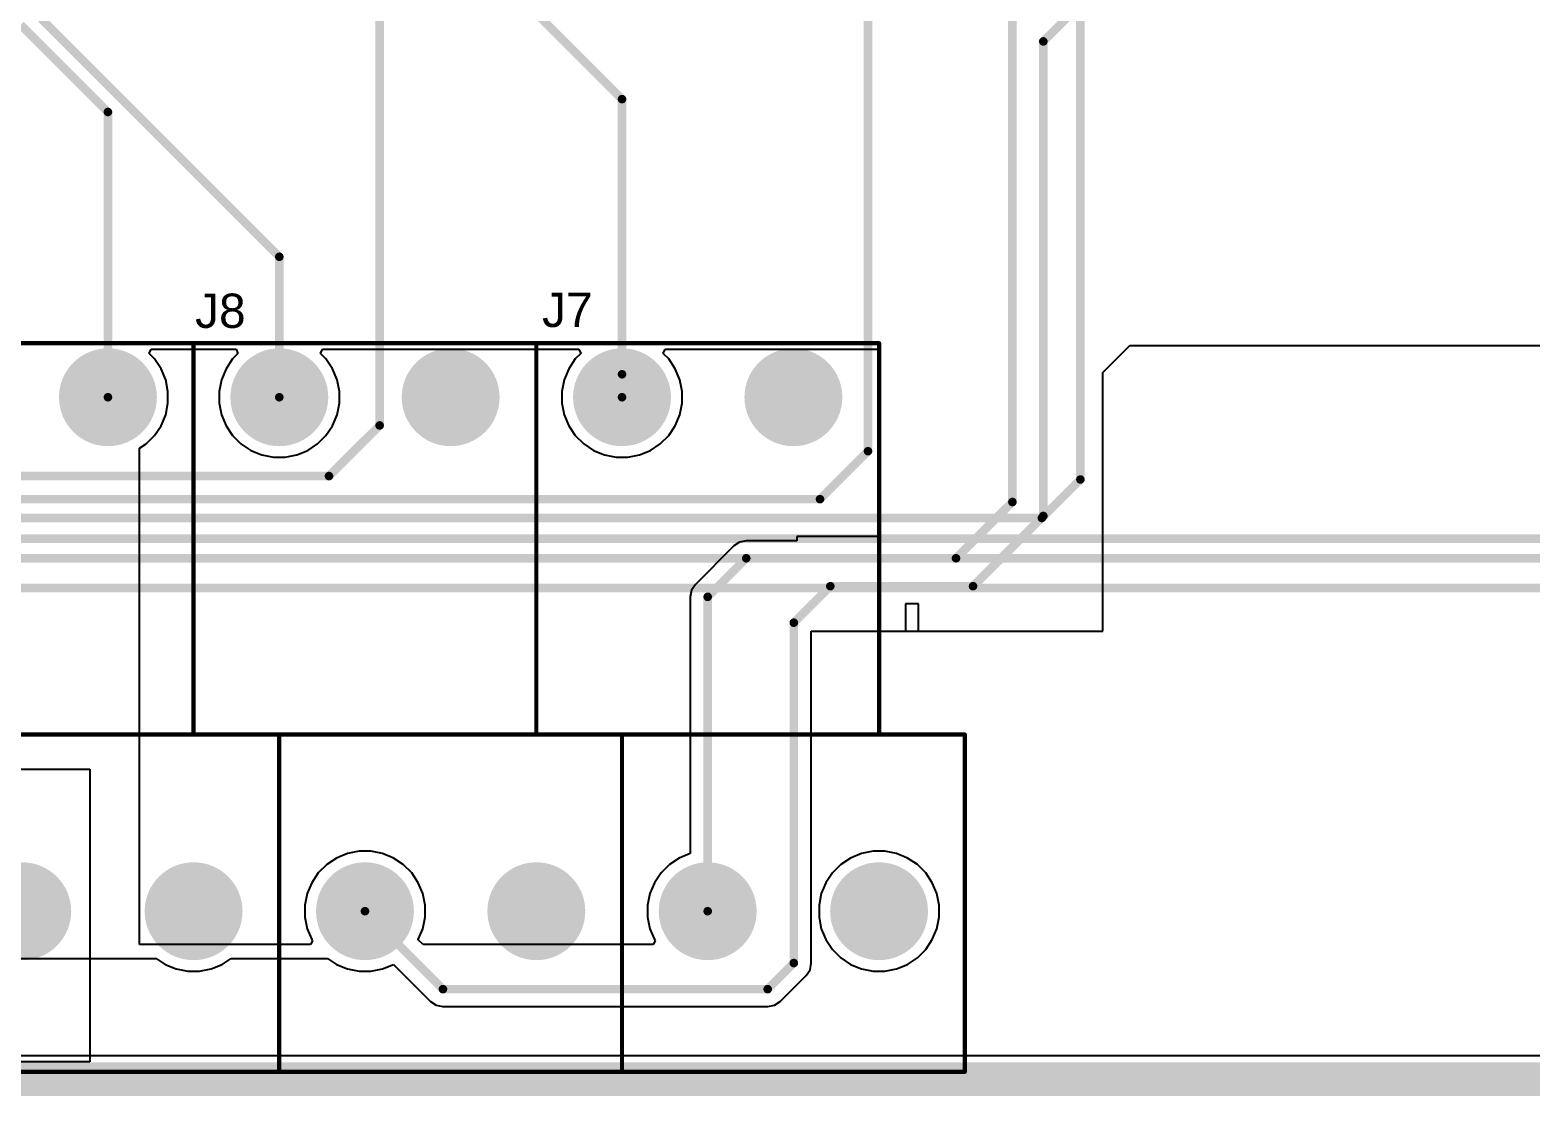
# Model space of a CAD drawing. Header units: millimetres. Extents: x -1.62 to 7.16, y -0.1 to 4.29.
# Drawn here: x 3.334 to 5.086, y 1.548 to 2.793 of the extents above; entities that cross this region are included whole.
import ezdxf

# ---------------------------------------------------------------- set-up
doc = ezdxf.new("R2010")
doc.units = ezdxf.units.MM
doc.header["$MEASUREMENT"] = 0
for name, color, linetype in [('BottomLayer', 5, 'Continuous'), ('BottomSolder', 6, 'Continuous'), ('Mechanical2', 216, 'Continuous'), ('MultiLayer', 9, 'Continuous'), ('PadHoleLayer', 156, 'Continuous'), ('TopLayer', 1, 'Continuous'), ('TopOverlay', 2, 'Continuous'), ('TopSolder', 216, 'Continuous')]:
    doc.layers.add(name, color=color, linetype=linetype)
doc.styles.add('Arial', font='', dxfattribs={"height": 0.2})
doc.styles.get('Arial').set_extended_font_data('Arial')

# ---------------------------------------------------------------- blocks, each defined once
blk = doc.blocks.new('DB128A_5_08_2_2P_GN_S_151')
at = {"layer": 'BottomLayer'}
h = blk.add_hatch(color=5, dxfattribs=at)
edge = h.paths.add_edge_path()
edge.add_arc((-0.1, 0.6), 0.055118, 0, 360)
h = blk.add_hatch(color=5, dxfattribs=at)
edge = h.paths.add_edge_path()
edge.add_arc((0.1, 0.6), 0.055118, 0, 360)
h = blk.add_hatch(color=5, dxfattribs=at)
edge = h.paths.add_edge_path()
edge.add_arc((0, 0), 0.055118, 0, 360)
h = blk.add_hatch(color=5, dxfattribs=at)
edge = h.paths.add_edge_path()
edge.add_arc((0.2, 0), 0.055118, 0, 360)
at = {"layer": 'BottomSolder'}
h = blk.add_hatch(color=6, dxfattribs=at)
edge = h.paths.add_edge_path()
edge.add_arc((-0.1, 0.6), 0.057118, 0, 360)
h = blk.add_hatch(color=6, dxfattribs=at)
edge = h.paths.add_edge_path()
edge.add_arc((0.1, 0.6), 0.057118, 0, 360)
h = blk.add_hatch(color=6, dxfattribs=at)
edge = h.paths.add_edge_path()
edge.add_arc((0, 0), 0.057118, 0, 360)
h = blk.add_hatch(color=6, dxfattribs=at)
edge = h.paths.add_edge_path()
edge.add_arc((0.2, 0), 0.057118, 0, 360)
at = {"layer": 'MultiLayer'}
h = blk.add_hatch(color=9, dxfattribs=at)
edge = h.paths.add_edge_path()
edge.add_arc((-0.1, 0.6), 0.055118, 0, 360)
h = blk.add_hatch(color=9, dxfattribs=at)
edge = h.paths.add_edge_path()
edge.add_arc((0.1, 0.6), 0.055118, 0, 360)
h = blk.add_hatch(color=9, dxfattribs=at)
edge = h.paths.add_edge_path()
edge.add_arc((0, 0), 0.055118, 0, 360)
h = blk.add_hatch(color=9, dxfattribs=at)
edge = h.paths.add_edge_path()
edge.add_arc((0.2, 0), 0.055118, 0, 360)
at = {"layer": 'PadHoleLayer'}
h = blk.add_hatch(color=156, dxfattribs=at)
edge = h.paths.add_edge_path()
edge.add_arc((-0.1, 0.6), 0.031496, 0, 360)
h = blk.add_hatch(color=156, dxfattribs=at)
edge = h.paths.add_edge_path()
edge.add_arc((0.1, 0.6), 0.031496, 0, 360)
h = blk.add_hatch(color=156, dxfattribs=at)
edge = h.paths.add_edge_path()
edge.add_arc((0, 0), 0.031496, 0, 360)
h = blk.add_hatch(color=156, dxfattribs=at)
edge = h.paths.add_edge_path()
edge.add_arc((0.2, 0), 0.031496, 0, 360)
at = {"layer": 'TopLayer'}
h = blk.add_hatch(color=1, dxfattribs=at)
edge = h.paths.add_edge_path()
edge.add_arc((-0.1, 0.6), 0.055118, 0, 360)
h = blk.add_hatch(color=1, dxfattribs=at)
edge = h.paths.add_edge_path()
edge.add_arc((0.1, 0.6), 0.055118, 0, 360)
h = blk.add_hatch(color=1, dxfattribs=at)
edge = h.paths.add_edge_path()
edge.add_arc((0, 0), 0.055118, 0, 360)
h = blk.add_hatch(color=1, dxfattribs=at)
edge = h.paths.add_edge_path()
edge.add_arc((0.2, 0), 0.055118, 0, 360)
at = {"layer": 'TopSolder'}
h = blk.add_hatch(color=216, dxfattribs=at)
edge = h.paths.add_edge_path()
edge.add_arc((-0.1, 0.6), 0.057118, 0, 360)
h = blk.add_hatch(color=216, dxfattribs=at)
edge = h.paths.add_edge_path()
edge.add_arc((0.1, 0.6), 0.057118, 0, 360)
h = blk.add_hatch(color=216, dxfattribs=at)
edge = h.paths.add_edge_path()
edge.add_arc((0, 0), 0.057118, 0, 360)
h = blk.add_hatch(color=216, dxfattribs=at)
edge = h.paths.add_edge_path()
edge.add_arc((0.2, 0), 0.057118, 0, 360)
at = {"layer": 'TopOverlay', "const_width": 0.005}
for points in [[(-0.2, 0.662992), (0.2, 0.662992)], [(-0.2, 0.206301), (-0.2, 0.662992)], [(0.2, 0.206301), (0.2, 0.662992)], [(-0.2, 0.206301), (0.2, 0.206301)], [(-0.1, -0.187401), (-0.1, 0.206301)], [(0.2, 0.206301), (0.3, 0.206301)], [(0.3, -0.187401), (0.3, 0.206301)], [(-0.1, -0.187401), (0.3, -0.187401)]]:
    blk.add_lwpolyline(points, dxfattribs=at)
at = {"layer": 'TopOverlay', "const_width": 0.0025}
for points in [[(-0.20125, 0.662992, 1), (-0.19875, 0.662992, 1)], [(-0.20125, 0.662992, 1), (-0.19875, 0.662992, 1)], [(0.19875, 0.662992, 1), (0.20125, 0.662992, 1)], [(0.19875, 0.662992, 1), (0.20125, 0.662992, 1)], [(-0.20125, 0.206301, 1), (-0.19875, 0.206301, 1)], [(-0.20125, 0.206301, 1), (-0.19875, 0.206301, 1)], [(-0.10125, 0.206301, 1), (-0.09875, 0.206301, 1)], [(0.19875, 0.206301, 1), (0.20125, 0.206301, 1)], [(0.19875, 0.206301, 1), (0.20125, 0.206301, 1)], [(0.19875, 0.206301, 1), (0.20125, 0.206301, 1)], [(0.29875, 0.206301, 1), (0.30125, 0.206301, 1)], [(0.29875, 0.206301, 1), (0.30125, 0.206301, 1)], [(-0.10125, -0.187401, 1), (-0.09875, -0.187401, 1)], [(-0.10125, -0.187401, 1), (-0.09875, -0.187401, 1)], [(0.29875, -0.187401, 1), (0.30125, -0.187401, 1)], [(0.29875, -0.187401, 1), (0.30125, -0.187401, 1)]]:
    blk.add_lwpolyline(points, format="xyb", close=True, dxfattribs=at)
blk = doc.blocks.new('DB128A_5_08_2_2P_BK_S_152')
at = {"layer": 'BottomLayer'}
h = blk.add_hatch(color=5, dxfattribs=at)
edge = h.paths.add_edge_path()
edge.add_arc((-0.15, 0.3), 0.055118, 0, 360)
h = blk.add_hatch(color=5, dxfattribs=at)
edge = h.paths.add_edge_path()
edge.add_arc((0.05, 0.3), 0.055118, 0, 360)
h = blk.add_hatch(color=5, dxfattribs=at)
edge = h.paths.add_edge_path()
edge.add_arc((-0.05, -0.3), 0.055118, 0, 360)
h = blk.add_hatch(color=5, dxfattribs=at)
edge = h.paths.add_edge_path()
edge.add_arc((0.15, -0.3), 0.055118, 0, 360)
at = {"layer": 'BottomSolder'}
h = blk.add_hatch(color=6, dxfattribs=at)
edge = h.paths.add_edge_path()
edge.add_arc((-0.15, 0.3), 0.057118, 0, 360)
h = blk.add_hatch(color=6, dxfattribs=at)
edge = h.paths.add_edge_path()
edge.add_arc((0.05, 0.3), 0.057118, 0, 360)
h = blk.add_hatch(color=6, dxfattribs=at)
edge = h.paths.add_edge_path()
edge.add_arc((-0.05, -0.3), 0.057118, 0, 360)
h = blk.add_hatch(color=6, dxfattribs=at)
edge = h.paths.add_edge_path()
edge.add_arc((0.15, -0.3), 0.057118, 0, 360)
at = {"layer": 'MultiLayer'}
h = blk.add_hatch(color=9, dxfattribs=at)
edge = h.paths.add_edge_path()
edge.add_arc((-0.15, 0.3), 0.055118, 0, 360)
h = blk.add_hatch(color=9, dxfattribs=at)
edge = h.paths.add_edge_path()
edge.add_arc((0.05, 0.3), 0.055118, 0, 360)
h = blk.add_hatch(color=9, dxfattribs=at)
edge = h.paths.add_edge_path()
edge.add_arc((-0.05, -0.3), 0.055118, 0, 360)
h = blk.add_hatch(color=9, dxfattribs=at)
edge = h.paths.add_edge_path()
edge.add_arc((0.15, -0.3), 0.055118, 0, 360)
at = {"layer": 'PadHoleLayer'}
h = blk.add_hatch(color=156, dxfattribs=at)
edge = h.paths.add_edge_path()
edge.add_arc((-0.15, 0.3), 0.031496, 0, 360)
h = blk.add_hatch(color=156, dxfattribs=at)
edge = h.paths.add_edge_path()
edge.add_arc((0.05, 0.3), 0.031496, 0, 360)
h = blk.add_hatch(color=156, dxfattribs=at)
edge = h.paths.add_edge_path()
edge.add_arc((-0.05, -0.3), 0.031496, 0, 360)
h = blk.add_hatch(color=156, dxfattribs=at)
edge = h.paths.add_edge_path()
edge.add_arc((0.15, -0.3), 0.031496, 0, 360)
at = {"layer": 'TopLayer'}
h = blk.add_hatch(color=1, dxfattribs=at)
edge = h.paths.add_edge_path()
edge.add_arc((-0.15, 0.3), 0.055118, 0, 360)
h = blk.add_hatch(color=1, dxfattribs=at)
edge = h.paths.add_edge_path()
edge.add_arc((0.05, 0.3), 0.055118, 0, 360)
h = blk.add_hatch(color=1, dxfattribs=at)
edge = h.paths.add_edge_path()
edge.add_arc((-0.05, -0.3), 0.055118, 0, 360)
h = blk.add_hatch(color=1, dxfattribs=at)
edge = h.paths.add_edge_path()
edge.add_arc((0.15, -0.3), 0.055118, 0, 360)
at = {"layer": 'TopSolder'}
h = blk.add_hatch(color=216, dxfattribs=at)
edge = h.paths.add_edge_path()
edge.add_arc((-0.15, 0.3), 0.057118, 0, 360)
h = blk.add_hatch(color=216, dxfattribs=at)
edge = h.paths.add_edge_path()
edge.add_arc((0.05, 0.3), 0.057118, 0, 360)
h = blk.add_hatch(color=216, dxfattribs=at)
edge = h.paths.add_edge_path()
edge.add_arc((-0.05, -0.3), 0.057118, 0, 360)
h = blk.add_hatch(color=216, dxfattribs=at)
edge = h.paths.add_edge_path()
edge.add_arc((0.15, -0.3), 0.057118, 0, 360)
at = {"layer": 'TopOverlay', "const_width": 0.005}
for points in [[(-0.25, 0.362992), (0.15, 0.362992)], [(-0.25, -0.093699), (-0.25, 0.362992)], [(0.15, -0.093699), (0.15, 0.362992)], [(-0.25, -0.093699), (0.15, -0.093699)], [(-0.15, -0.487401), (-0.15, -0.093699)], [(0.15, -0.093699), (0.25, -0.093699)], [(0.25, -0.487401), (0.25, -0.093699)], [(-0.15, -0.487401), (0.25, -0.487401)]]:
    blk.add_lwpolyline(points, dxfattribs=at)
at = {"layer": 'TopOverlay', "const_width": 0.0025}
for points in [[(-0.25125, 0.362992, 1), (-0.24875, 0.362992, 1)], [(-0.25125, 0.362992, 1), (-0.24875, 0.362992, 1)], [(0.14875, 0.362992, 1), (0.15125, 0.362992, 1)], [(0.14875, 0.362992, 1), (0.15125, 0.362992, 1)], [(-0.25125, -0.093699, 1), (-0.24875, -0.093699, 1)], [(-0.25125, -0.093699, 1), (-0.24875, -0.093699, 1)], [(-0.15125, -0.093699, 1), (-0.14875, -0.093699, 1)], [(0.14875, -0.093699, 1), (0.15125, -0.093699, 1)], [(0.14875, -0.093699, 1), (0.15125, -0.093699, 1)], [(0.14875, -0.093699, 1), (0.15125, -0.093699, 1)], [(0.24875, -0.093699, 1), (0.25125, -0.093699, 1)], [(0.24875, -0.093699, 1), (0.25125, -0.093699, 1)], [(-0.15125, -0.487401, 1), (-0.14875, -0.487401, 1)], [(-0.15125, -0.487401, 1), (-0.14875, -0.487401, 1)], [(0.24875, -0.487401, 1), (0.25125, -0.487401, 1)], [(0.24875, -0.487401, 1), (0.25125, -0.487401, 1)]]:
    blk.add_lwpolyline(points, format="xyb", close=True, dxfattribs=at)
blk = doc.blocks.new('DB128A_5_08_2_2P_BK_S_153')
at = {"layer": 'BottomLayer'}
h = blk.add_hatch(color=5, dxfattribs=at)
edge = h.paths.add_edge_path()
edge.add_arc((-0.15, 0.3), 0.055118, 0, 360)
h = blk.add_hatch(color=5, dxfattribs=at)
edge = h.paths.add_edge_path()
edge.add_arc((0.05, 0.3), 0.055118, 0, 360)
h = blk.add_hatch(color=5, dxfattribs=at)
edge = h.paths.add_edge_path()
edge.add_arc((-0.05, -0.3), 0.055118, 0, 360)
h = blk.add_hatch(color=5, dxfattribs=at)
edge = h.paths.add_edge_path()
edge.add_arc((0.15, -0.3), 0.055118, 0, 360)
at = {"layer": 'BottomSolder'}
h = blk.add_hatch(color=6, dxfattribs=at)
edge = h.paths.add_edge_path()
edge.add_arc((-0.15, 0.3), 0.057118, 0, 360)
h = blk.add_hatch(color=6, dxfattribs=at)
edge = h.paths.add_edge_path()
edge.add_arc((0.05, 0.3), 0.057118, 0, 360)
h = blk.add_hatch(color=6, dxfattribs=at)
edge = h.paths.add_edge_path()
edge.add_arc((-0.05, -0.3), 0.057118, 0, 360)
h = blk.add_hatch(color=6, dxfattribs=at)
edge = h.paths.add_edge_path()
edge.add_arc((0.15, -0.3), 0.057118, 0, 360)
at = {"layer": 'MultiLayer'}
h = blk.add_hatch(color=9, dxfattribs=at)
edge = h.paths.add_edge_path()
edge.add_arc((-0.15, 0.3), 0.055118, 0, 360)
h = blk.add_hatch(color=9, dxfattribs=at)
edge = h.paths.add_edge_path()
edge.add_arc((0.05, 0.3), 0.055118, 0, 360)
h = blk.add_hatch(color=9, dxfattribs=at)
edge = h.paths.add_edge_path()
edge.add_arc((-0.05, -0.3), 0.055118, 0, 360)
h = blk.add_hatch(color=9, dxfattribs=at)
edge = h.paths.add_edge_path()
edge.add_arc((0.15, -0.3), 0.055118, 0, 360)
at = {"layer": 'PadHoleLayer'}
h = blk.add_hatch(color=156, dxfattribs=at)
edge = h.paths.add_edge_path()
edge.add_arc((-0.15, 0.3), 0.031496, 0, 360)
h = blk.add_hatch(color=156, dxfattribs=at)
edge = h.paths.add_edge_path()
edge.add_arc((0.05, 0.3), 0.031496, 0, 360)
h = blk.add_hatch(color=156, dxfattribs=at)
edge = h.paths.add_edge_path()
edge.add_arc((-0.05, -0.3), 0.031496, 0, 360)
h = blk.add_hatch(color=156, dxfattribs=at)
edge = h.paths.add_edge_path()
edge.add_arc((0.15, -0.3), 0.031496, 0, 360)
at = {"layer": 'TopLayer'}
h = blk.add_hatch(color=1, dxfattribs=at)
edge = h.paths.add_edge_path()
edge.add_arc((-0.15, 0.3), 0.055118, 0, 360)
h = blk.add_hatch(color=1, dxfattribs=at)
edge = h.paths.add_edge_path()
edge.add_arc((0.05, 0.3), 0.055118, 0, 360)
h = blk.add_hatch(color=1, dxfattribs=at)
edge = h.paths.add_edge_path()
edge.add_arc((-0.05, -0.3), 0.055118, 0, 360)
h = blk.add_hatch(color=1, dxfattribs=at)
edge = h.paths.add_edge_path()
edge.add_arc((0.15, -0.3), 0.055118, 0, 360)
at = {"layer": 'TopSolder'}
h = blk.add_hatch(color=216, dxfattribs=at)
edge = h.paths.add_edge_path()
edge.add_arc((-0.15, 0.3), 0.057118, 0, 360)
h = blk.add_hatch(color=216, dxfattribs=at)
edge = h.paths.add_edge_path()
edge.add_arc((0.05, 0.3), 0.057118, 0, 360)
h = blk.add_hatch(color=216, dxfattribs=at)
edge = h.paths.add_edge_path()
edge.add_arc((-0.05, -0.3), 0.057118, 0, 360)
h = blk.add_hatch(color=216, dxfattribs=at)
edge = h.paths.add_edge_path()
edge.add_arc((0.15, -0.3), 0.057118, 0, 360)
at = {"layer": 'TopOverlay', "const_width": 0.005}
for points in [[(-0.25, -0.093699), (-0.25, 0.362992)], [(-0.25, 0.362992), (0.15, 0.362992)], [(0.15, -0.093699), (0.15, 0.362992)], [(-0.25, -0.093699), (0.15, -0.093699)], [(-0.15, -0.487401), (-0.15, -0.093699)], [(0.15, -0.093699), (0.25, -0.093699)], [(0.25, -0.487401), (0.25, -0.093699)], [(-0.15, -0.487401), (0.25, -0.487401)]]:
    blk.add_lwpolyline(points, dxfattribs=at)
at = {"layer": 'TopOverlay', "const_width": 0.0025}
for points in [[(-0.25125, 0.362992, 1), (-0.24875, 0.362992, 1)], [(-0.25125, 0.362992, 1), (-0.24875, 0.362992, 1)], [(0.14875, 0.362992, 1), (0.15125, 0.362992, 1)], [(0.14875, 0.362992, 1), (0.15125, 0.362992, 1)], [(-0.25125, -0.093699, 1), (-0.24875, -0.093699, 1)], [(-0.25125, -0.093699, 1), (-0.24875, -0.093699, 1)], [(-0.15125, -0.093699, 1), (-0.14875, -0.093699, 1)], [(0.14875, -0.093699, 1), (0.15125, -0.093699, 1)], [(0.14875, -0.093699, 1), (0.15125, -0.093699, 1)], [(0.14875, -0.093699, 1), (0.15125, -0.093699, 1)], [(0.24875, -0.093699, 1), (0.25125, -0.093699, 1)], [(0.24875, -0.093699, 1), (0.25125, -0.093699, 1)], [(-0.15125, -0.487401, 1), (-0.14875, -0.487401, 1)], [(-0.15125, -0.487401, 1), (-0.14875, -0.487401, 1)], [(0.24875, -0.487401, 1), (0.25125, -0.487401, 1)], [(0.24875, -0.487401, 1), (0.25125, -0.487401, 1)]]:
    blk.add_lwpolyline(points, format="xyb", close=True, dxfattribs=at)

msp = doc.modelspace()

# ---------------------------------------------------------------- linework, layer by layer
at = {"layer": 'BottomLayer', "const_width": 0.01}
for points in [[(3.7421, 2.3311), (3.7421, 2.9004)], [(4.3121, 2.301), (4.3121, 2.9004)], [(4.56, 2.268), (4.56, 2.833)], [(3.683, 2.272), (3.7421, 2.3311)], [(4.2561, 2.245), (4.3121, 2.301)], [(2.917, 2.272), (3.683, 2.272)], [(4.515, 2.223), (4.56, 2.268)], [(2.544, 2.245), (4.2561, 2.245)], [(2.166, 2.223), (4.515, 2.223)], [(1.5335, 2.199), (5.336, 2.199)], [(1.5413, 2.176), (5.345, 2.176)], [(2.1259, 2.1413), (5.3453, 2.1413)]]:
    msp.add_lwpolyline(points, dxfattribs=at)
at = {"layer": 'BottomLayer', "const_width": 0.005}
for points in [[(3.7396, 2.3311, 1), (3.7446, 2.3311, 1)], [(3.7396, 2.3311, 1), (3.7446, 2.3311, 1)], [(4.3096, 2.301, 1), (4.3146, 2.301, 1)], [(4.3096, 2.301, 1), (4.3146, 2.301, 1)], [(3.6805, 2.272, 1), (3.6855, 2.272, 1)], [(3.6805, 2.272, 1), (3.6855, 2.272, 1)], [(4.5575, 2.268, 1), (4.5625, 2.268, 1)], [(4.5575, 2.268, 1), (4.5625, 2.268, 1)], [(4.2536, 2.245, 1), (4.2586, 2.245, 1)], [(4.2536, 2.245, 1), (4.2586, 2.245, 1)], [(4.5125, 2.223, 1), (4.5175, 2.223, 1)], [(4.5125, 2.223, 1), (4.5175, 2.223, 1)]]:
    msp.add_lwpolyline(points, format="xyb", close=True, dxfattribs=at)
at = {"layer": 'Mechanical2', "const_width": 0.0394}
msp.add_lwpolyline([(0.437, 1.568), (5.209, 1.568)], dxfattribs=at)
at = {"layer": 'TopLayer'}
for p, q in [((3.4732, 2.415), (3.4753, 2.42)), ((3.4753, 2.42), (3.5747, 2.42)), ((3.5747, 2.42), (3.5768, 2.415)), ((3.6732, 2.415), (3.6753, 2.42)), ((3.6753, 2.42), (3.9747, 2.42)), ((3.9747, 2.42), (3.9768, 2.415)), ((4.0732, 2.415), (4.0753, 2.42)), ((4.0753, 2.42), (4.325, 2.42)), ((4.325, 2.42), (4.325, 2.2014)), ((4.586, 2.393), (4.6176, 2.4246)), ((4.6176, 2.4246), (5.486, 2.4246)), ((3.4795, 2.4087), (3.4732, 2.415)), ((3.4871, 2.3972), (3.4795, 2.4087)), ((3.5705, 2.4087), (3.5629, 2.3972)), ((3.5768, 2.415), (3.5705, 2.4087)), ((3.6795, 2.4087), (3.6732, 2.415)), ((3.6871, 2.3972), (3.6795, 2.4087)), ((3.9705, 2.4087), (3.9629, 2.3972)), ((3.9768, 2.415), (3.9705, 2.4087)), ((4.0795, 2.4087), (4.0732, 2.415)), ((4.0871, 2.3972), (4.0795, 2.4087)), ((3.4924, 2.3845), (3.4871, 2.3972)), ((3.4951, 2.3709), (3.4924, 2.3845)), ((3.5576, 2.3845), (3.5549, 2.3709)), ((3.5629, 2.3972), (3.5576, 2.3845)), ((3.6924, 2.3845), (3.6871, 2.3972)), ((3.6951, 2.3709), (3.6924, 2.3845)), ((3.9576, 2.3845), (3.9549, 2.3709)), ((3.9629, 2.3972), (3.9576, 2.3845)), ((4.0924, 2.3845), (4.0871, 2.3972)), ((4.0951, 2.3709), (4.0924, 2.3845)), ((4.586, 2.0911), (4.586, 2.393)), ((3.4951, 2.3571), (3.4951, 2.3709)), ((3.5549, 2.3709), (3.5549, 2.3571)), ((3.6951, 2.3571), (3.6951, 2.3709)), ((3.9549, 2.3709), (3.9549, 2.3571)), ((4.0951, 2.3571), (4.0951, 2.3709)), ((3.4924, 2.3435), (3.4951, 2.3571)), ((3.5549, 2.3571), (3.5576, 2.3435)), ((3.6924, 2.3435), (3.6951, 2.3571)), ((3.9549, 2.3571), (3.9576, 2.3435)), ((4.0924, 2.3435), (4.0951, 2.3571)), ((3.4795, 2.3193), (3.4871, 2.3308)), ((3.4871, 2.3308), (3.4924, 2.3435)), ((3.5576, 2.3435), (3.5629, 2.3308)), ((3.5629, 2.3308), (3.5705, 2.3193)), ((3.6795, 2.3193), (3.6871, 2.3308)), ((3.6871, 2.3308), (3.6924, 2.3435)), ((3.9576, 2.3435), (3.9629, 2.3308)), ((3.9629, 2.3308), (3.9705, 2.3193)), ((4.0795, 2.3193), (4.0871, 2.3308)), ((4.0871, 2.3308), (4.0924, 2.3435)), ((3.4697, 2.3095), (3.4795, 2.3193)), ((3.5705, 2.3193), (3.5803, 2.3095)), ((3.6697, 2.3095), (3.6795, 2.3193)), ((3.9705, 2.3193), (3.9803, 2.3095)), ((4.0697, 2.3095), (4.0795, 2.3193)), ((3.462, 2.3044), (3.4697, 2.3095)), ((3.462, 1.725), (3.462, 2.3044)), ((3.5803, 2.3095), (3.5918, 2.3019)), ((3.5918, 2.3019), (3.6045, 2.2966)), ((3.6045, 2.2966), (3.6181, 2.2939)), ((3.6319, 2.2939), (3.6455, 2.2966)), ((3.6455, 2.2966), (3.6582, 2.3019)), ((3.6582, 2.3019), (3.6697, 2.3095)), ((3.9803, 2.3095), (3.9918, 2.3019)), ((3.9918, 2.3019), (4.0045, 2.2966)), ((4.0045, 2.2966), (4.0181, 2.2939)), ((4.0319, 2.2939), (4.0455, 2.2966)), ((4.0455, 2.2966), (4.0582, 2.3019)), ((4.0582, 2.3019), (4.0697, 2.3095)), ((3.6181, 2.2939), (3.6319, 2.2939)), ((4.0181, 2.2939), (4.0319, 2.2939)), ((4.1556, 2.1904), (4.1106, 2.1454)), ((4.1622, 2.1948), (4.1556, 2.1904)), ((4.17, 2.1964), (4.1622, 2.1948)), ((4.2291, 2.1964), (4.17, 2.1964)), ((4.325, 2.2014), (4.2291, 2.2014)), ((4.2291, 2.2014), (4.2291, 2.1964)), ((4.1062, 2.1388), (4.1046, 2.131)), ((4.1106, 2.1454), (4.1062, 2.1388)), ((4.1046, 2.131), (4.1046, 1.8314)), ((4.3711, 2.123), (4.3558, 2.123)), ((4.3558, 2.123), (4.3558, 2.0911)), ((4.3711, 2.0911), (4.3711, 2.123)), ((4.2459, 1.7035), (4.2459, 2.0911)), ((4.2459, 2.0911), (4.586, 2.0911)), ((4.3558, 2.0911), (4.3711, 2.0911)), ((2.043, 1.93), (3.404, 1.93)), ((3.404, 1.93), (3.404, 1.588)), ((3.6918, 1.8261), (3.6803, 1.8185)), ((3.7045, 1.8314), (3.6918, 1.8261)), ((3.7181, 1.8341), (3.7045, 1.8314)), ((3.7319, 1.8341), (3.7181, 1.8341)), ((3.7455, 1.8314), (3.7319, 1.8341)), ((3.7582, 1.8261), (3.7455, 1.8314)), ((3.7697, 1.8185), (3.7582, 1.8261)), ((4.0918, 1.8261), (4.0803, 1.8185)), ((4.1045, 1.8314), (4.0918, 1.8261)), ((4.1046, 1.8314), (4.1045, 1.8314)), ((4.2918, 1.8261), (4.2803, 1.8185)), ((4.3045, 1.8314), (4.2918, 1.8261)), ((4.3181, 1.8341), (4.3045, 1.8314)), ((4.3319, 1.8341), (4.3181, 1.8341)), ((4.3455, 1.8314), (4.3319, 1.8341)), ((4.3582, 1.8261), (4.3455, 1.8314)), ((4.3697, 1.8185), (4.3582, 1.8261)), ((3.6705, 1.8087), (3.6629, 1.7972)), ((3.6803, 1.8185), (3.6705, 1.8087)), ((3.7795, 1.8087), (3.7697, 1.8185)), ((3.7871, 1.7972), (3.7795, 1.8087)), ((4.0705, 1.8087), (4.0629, 1.7972)), ((4.0803, 1.8185), (4.0705, 1.8087)), ((4.2705, 1.8087), (4.2629, 1.7972)), ((4.2803, 1.8185), (4.2705, 1.8087)), ((4.3795, 1.8087), (4.3697, 1.8185)), ((4.3871, 1.7972), (4.3795, 1.8087)), ((3.6629, 1.7972), (3.6576, 1.7845)), ((3.7924, 1.7845), (3.7871, 1.7972)), ((4.0629, 1.7972), (4.0576, 1.7845)), ((4.2629, 1.7972), (4.2576, 1.7845)), ((4.3924, 1.7845), (4.3871, 1.7972)), ((3.6576, 1.7845), (3.6549, 1.7709)), ((3.6549, 1.7709), (3.6549, 1.7571)), ((3.7951, 1.7709), (3.7924, 1.7845)), ((3.7951, 1.7571), (3.7951, 1.7709)), ((4.0576, 1.7845), (4.0549, 1.7709)), ((4.0549, 1.7709), (4.0549, 1.7571)), ((4.2576, 1.7845), (4.2549, 1.7709)), ((4.2549, 1.7709), (4.2549, 1.7571)), ((4.3951, 1.7709), (4.3924, 1.7845)), ((4.3951, 1.7571), (4.3951, 1.7709)), ((3.6549, 1.7571), (3.6576, 1.7435)), ((3.7924, 1.7435), (3.7951, 1.7571)), ((4.0549, 1.7571), (4.0576, 1.7435)), ((4.2549, 1.7571), (4.2576, 1.7435)), ((4.3924, 1.7435), (4.3951, 1.7571)), ((3.6576, 1.7435), (3.6629, 1.7308)), ((3.7871, 1.7308), (3.7924, 1.7435)), ((4.0576, 1.7435), (4.0629, 1.7308)), ((4.2576, 1.7435), (4.2629, 1.7308)), ((4.3871, 1.7308), (4.3924, 1.7435)), ((3.6614, 1.725), (3.462, 1.725)), ((3.6638, 1.7294), (3.6614, 1.725)), ((3.6629, 1.7308), (3.6638, 1.7294)), ((3.7871, 1.7307), (3.7871, 1.7308)), ((3.7928, 1.725), (3.7871, 1.7307)), ((4.0614, 1.725), (3.7928, 1.725)), ((4.0638, 1.7294), (4.0614, 1.725)), ((4.0629, 1.7308), (4.0638, 1.7294)), ((4.2629, 1.7308), (4.2705, 1.7193)), ((4.2705, 1.7193), (4.2803, 1.7095)), ((4.3697, 1.7095), (4.3795, 1.7193)), ((4.3795, 1.7193), (4.3871, 1.7308)), ((3.248, 1.7089), (3.4813, 1.7089)), ((3.4813, 1.7089), (3.4918, 1.7019)), ((3.4918, 1.7019), (3.5045, 1.6966)), ((3.5455, 1.6966), (3.5582, 1.7019)), ((3.5582, 1.7019), (3.5687, 1.7089)), ((3.5687, 1.7089), (3.6813, 1.7089)), ((3.6813, 1.7089), (3.6918, 1.7019)), ((3.6918, 1.7019), (3.7045, 1.6966)), ((3.7455, 1.6966), (3.7582, 1.7019)), ((3.7582, 1.7019), (3.7583, 1.7019)), ((3.7583, 1.7019), (3.8016, 1.6586)), ((4.2444, 1.6957), (4.2459, 1.7035)), ((4.2803, 1.7095), (4.2918, 1.7019)), ((4.2918, 1.7019), (4.3045, 1.6966)), ((4.3455, 1.6966), (4.3582, 1.7019)), ((4.3582, 1.7019), (4.3697, 1.7095)), ((3.5045, 1.6966), (3.5181, 1.6939)), ((3.5181, 1.6939), (3.5319, 1.6939)), ((3.5319, 1.6939), (3.5455, 1.6966)), ((3.7045, 1.6966), (3.7181, 1.6939)), ((3.7181, 1.6939), (3.7319, 1.6939)), ((3.7319, 1.6939), (3.7455, 1.6966)), ((4.2094, 1.6586), (4.24, 1.6891)), ((4.24, 1.6891), (4.2444, 1.6957)), ((4.24, 1.6891), (4.24, 1.6891)), ((4.3045, 1.6966), (4.3181, 1.6939)), ((4.3181, 1.6939), (4.3319, 1.6939)), ((4.3319, 1.6939), (4.3455, 1.6966)), ((3.8016, 1.6586), (3.8082, 1.6542)), ((3.8082, 1.6542), (3.816, 1.6526)), ((3.816, 1.6526), (4.195, 1.6526)), ((4.195, 1.6526), (4.2028, 1.6542)), ((4.2028, 1.6542), (4.2094, 1.6586)), ((4.1712, 1.5952), (3.289, 1.5952)), ((5.231, 1.5952), (4.1712, 1.5952)), ((3.404, 1.588), (2.043, 1.588))]:
    msp.add_line(p, q, dxfattribs=at)
at = {"layer": 'TopLayer', "const_width": 0.01}
for points in [[(4.4806, 2.2417), (4.4806, 3.537)], [(3.9122, 2.8248), (4.025, 2.712)], [(3.3232, 2.7988), (3.425, 2.697)], [(3.347, 2.806), (3.625, 2.528)], [(4.5167, 2.7794), (4.5524, 2.8151)], [(4.5167, 2.2254), (4.5167, 2.7794)], [(4.025, 2.3908), (4.025, 2.712)], [(3.425, 2.364), (3.425, 2.697)], [(3.625, 2.364), (3.625, 2.528)], [(4.025, 2.364), (4.025, 2.3908)], [(4.4148, 2.176), (4.4806, 2.2417)], [(4.4347, 2.1434), (4.5167, 2.2254)], [(4.125, 2.131), (4.17, 2.176)], [(4.17, 2.176), (4.4148, 2.176)], [(4.2255, 2.1008), (4.2681, 2.1434)], [(4.2681, 2.1434), (4.4347, 2.1434)], [(4.125, 1.764), (4.125, 2.131)], [(4.2255, 1.7035), (4.2255, 2.1008)], [(3.725, 1.764), (3.816, 1.673)], [(4.195, 1.673), (4.2255, 1.7035)], [(3.816, 1.673), (4.195, 1.673)]]:
    msp.add_lwpolyline(points, dxfattribs=at)
at = {"layer": 'TopLayer', "const_width": 0.005}
for points in [[(4.5142, 2.7794, 1), (4.5192, 2.7794, 1)], [(4.5142, 2.7794, 1), (4.5192, 2.7794, 1)], [(4.0225, 2.712, 1), (4.0275, 2.712, 1)], [(4.0225, 2.712, 1), (4.0275, 2.712, 1)], [(3.4225, 2.697, 1), (3.4275, 2.697, 1)], [(3.4225, 2.697, 1), (3.4275, 2.697, 1)], [(3.6225, 2.528, 1), (3.6275, 2.528, 1)], [(3.6225, 2.528, 1), (3.6275, 2.528, 1)], [(4.0225, 2.3908, 1), (4.0275, 2.3908, 1)], [(4.0225, 2.3908, 1), (4.0275, 2.3908, 1)], [(3.4225, 2.364, 1), (3.4275, 2.364, 1)], [(3.6225, 2.364, 1), (3.6275, 2.364, 1)], [(4.0225, 2.364, 1), (4.0275, 2.364, 1)], [(4.4781, 2.2417, 1), (4.4831, 2.2417, 1)], [(4.4781, 2.2417, 1), (4.4831, 2.2417, 1)], [(4.5142, 2.2254, 1), (4.5192, 2.2254, 1)], [(4.5142, 2.2254, 1), (4.5192, 2.2254, 1)], [(4.1675, 2.176, 1), (4.1725, 2.176, 1)], [(4.1675, 2.176, 1), (4.1725, 2.176, 1)], [(4.4123, 2.176, 1), (4.4173, 2.176, 1)], [(4.4123, 2.176, 1), (4.4173, 2.176, 1)], [(4.2656, 2.1434, 1), (4.2706, 2.1434, 1)], [(4.2656, 2.1434, 1), (4.2706, 2.1434, 1)], [(4.4322, 2.1434, 1), (4.4372, 2.1434, 1)], [(4.4322, 2.1434, 1), (4.4372, 2.1434, 1)], [(4.1225, 2.131, 1), (4.1275, 2.131, 1)], [(4.1225, 2.131, 1), (4.1275, 2.131, 1)], [(4.223, 2.1008, 1), (4.228, 2.1008, 1)], [(4.223, 2.1008, 1), (4.228, 2.1008, 1)], [(3.7225, 1.764, 1), (3.7275, 1.764, 1)], [(4.1225, 1.764, 1), (4.1275, 1.764, 1)], [(4.223, 1.7035, 1), (4.228, 1.7035, 1)], [(4.223, 1.7035, 1), (4.228, 1.7035, 1)], [(3.8135, 1.673, 1), (3.8185, 1.673, 1)], [(3.8135, 1.673, 1), (3.8185, 1.673, 1)], [(4.1925, 1.673, 1), (4.1975, 1.673, 1)], [(4.1925, 1.673, 1), (4.1975, 1.673, 1)]]:
    msp.add_lwpolyline(points, format="xyb", close=True, dxfattribs=at)

# ---------------------------------------------------------------- block references
for name, p in [('DB128A_5_08_2_2P_GN_S_151', (3.325, 1.764)), ('DB128A_5_08_2_2P_BK_S_152', (3.775, 2.064)), ('DB128A_5_08_2_2P_BK_S_153', (4.175, 2.064))]:
    msp.add_blockref(name, p)

# ---------------------------------------------------------------- texts
at = {"layer": 'TopOverlay', "style": 'Arial'}
for s, p in [('J8', (3.5267, 2.445)), ('J7', (3.9317, 2.446))]:
    msp.add_text(s, height=0.04, dxfattribs=at).set_placement(p)

doc.saveas('drawing.dxf')
